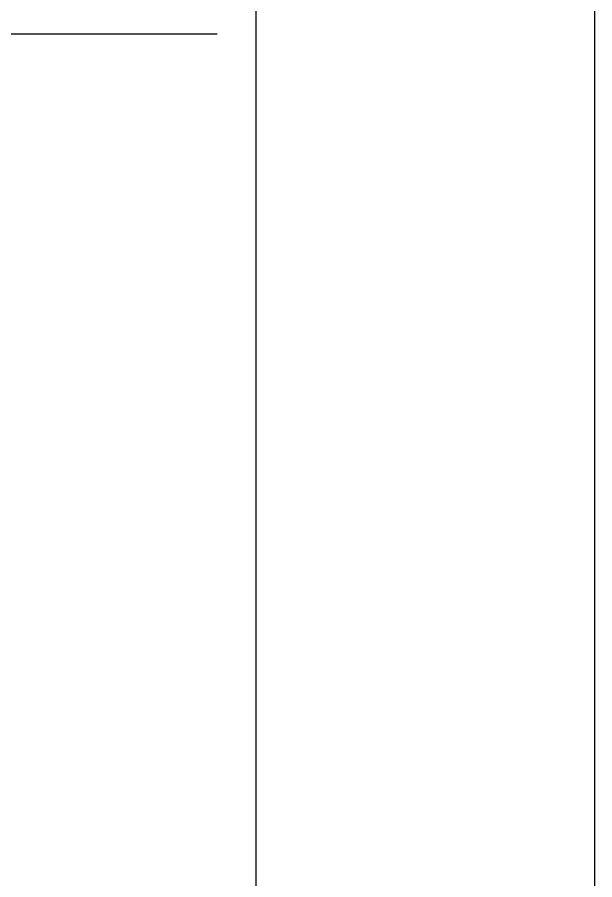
# Model space of a CAD drawing. Extents: x 3196 to 9141, y -1880 to 2325.
# Drawn here: x 9055.7 to 9141, y -1248.9 to -1121.5 of the extents above; entities that cross this region are included whole.
import ezdxf

# ---------------------------------------------------------------- set-up
doc = ezdxf.new("R2010")
doc.units = 0
doc.header["$MEASUREMENT"] = 0
for name, color, linetype in [('1', 1, 'CONTINUOUS'), ('10', 10, 'CONTINUOUS'), ('7', 7, 'CONTINUOUS')]:
    doc.layers.add(name, color=color, linetype=linetype)

msp = doc.modelspace()

# ---------------------------------------------------------------- linework, layer by layer
at = {"layer": '1', "linetype": 'Continuous'}
msp.add_line((9140.999868, -1880.446935), (9140.999868, 2324.552615), dxfattribs=at)
at = {"layer": '10', "linetype": 'Continuous'}
for q in [(8221.471018, -1124.019835), (8221.471018, -1124.019835), (8223.062618, -1124.019835)]:
    msp.add_line((9085.255018, -1124.019835), q, dxfattribs=at)
at = {"layer": '7', "linetype": 'Continuous'}
msp.add_line((9090.999868, -1830.446935), (9090.999868, 2274.552615), dxfattribs=at)

doc.saveas('drawing.dxf')
